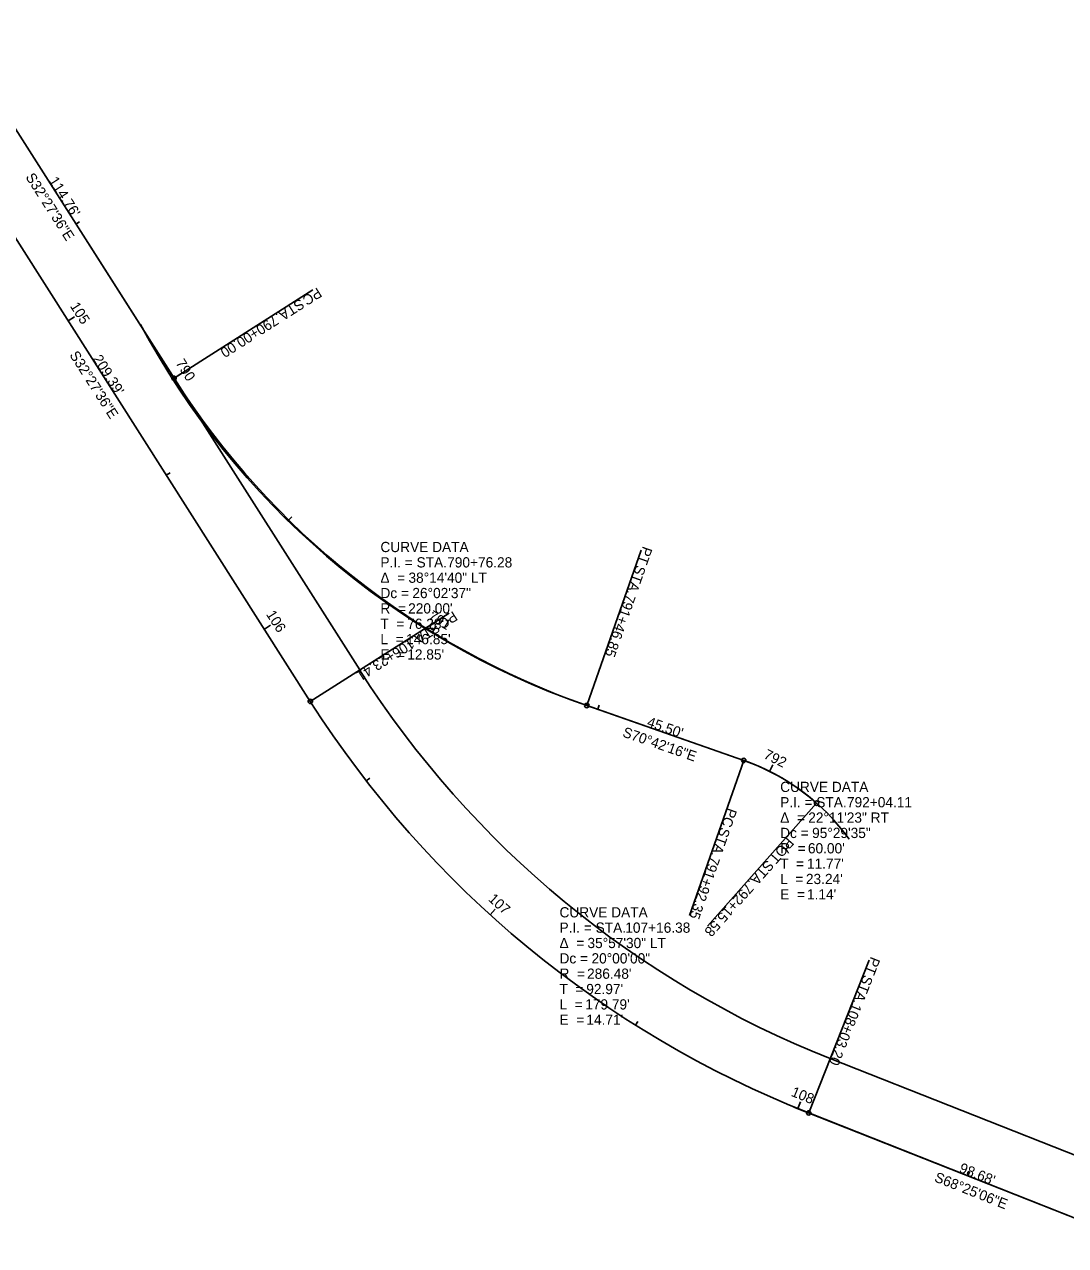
# Model space of a CAD drawing. Extents: x 152040 to 153774, y 329199 to 329827.
# Drawn here: x 152414.2 to 152699, y 329238.4 to 329572.6 of the extents above; entities that cross this region are included whole.
import ezdxf

# ---------------------------------------------------------------- set-up
doc = ezdxf.new("R2010")
doc.units = 0
for name, color, linetype in [('Default', 7, 'Continuous'), ('DR_X_Cells', 7, 'Continuous'), ('GK_Drainage_Nodes', 7, 'Continuous'), ('LT_X_Poles', 7, 'Continuous'), ('PV_X_Walk', 7, 'Continuous'), ('RD_X_Cells', 7, 'Continuous'), ('RD_X_Misc_Items', 7, 'Continuous'), ('SC_Scratch1', 7, 'Continuous'), ('SN_X_Public', 7, 'Continuous'), ('SV_X_Random_Point', 7, 'Continuous'), ('SV_X_Toe_of_Slope', 7, 'Continuous'), ('UT_X_Electric', 7, 'Continuous'), ('UT_X_Electric_Cells', 7, 'Continuous'), ('UT_X_Misc_Cells', 7, 'Continuous'), ('UT_X_Sanitary_Cells', 7, 'Continuous'), ('UT_X_Water_Cells', 7, 'Continuous')]:
    doc.layers.add(name, color=color, linetype=linetype)

msp = doc.modelspace()

# ---------------------------------------------------------------- linework, layer by layer
at = {"layer": 'Default'}
msp.add_arc((152640.75, 329593.8), 220, 212.4601, 250.7046, dxfattribs=at)
at = {"layer": 'LT_X_Poles'}
msp.add_arc((152591.17, 329314.5), 60, 35.7551, 70.7046, dxfattribs=at)
at = {"layer": 'PV_X_Walk'}
for p, q in [((152492.41, 329387.29), (152530.38, 329411.44)), ((152628.76, 329274.65), (152645.31, 329316.5))]:
    msp.add_line(p, q, dxfattribs=at)
for centre in [(152492.41, 329387.29), (152628.76, 329274.65)]:
    msp.add_circle(centre, 0.6, dxfattribs=at)
at = {"layer": 'RD_X_Cells'}
for p, q in [((152428.28, 329517.91), (152429.3, 329518.56)), ((152455.12, 329475.73), (152456.81, 329476.8)), ((152486.5, 329436.94), (152487.34, 329437.79)), ((152525.81, 329406.21), (152526.86, 329407.92)), ((152571.03, 329385.12), (152571.42, 329386.25)), ((152618.04, 329368.14), (152618.93, 329369.93))]:
    msp.add_line(p, q, dxfattribs=at)
at = {"layer": 'RD_X_Misc_Items'}
for p, q in [((152426.18, 329491.42), (152427.86, 329492.49)), ((152453.01, 329449.23), (152454.02, 329449.87)), ((152479.85, 329407.04), (152481.53, 329408.12)), ((152507.7, 329365.55), (152508.65, 329366.28)), ((152541.62, 329328.9), (152542.96, 329330.38)), ((152581.38, 329298.69), (152582.02, 329299.7)), ((152625.79, 329275.85), (152626.54, 329277.7)), ((152672.28, 329257.44), (152672.72, 329258.55))]:
    msp.add_line(p, q, dxfattribs=at)
at = {"layer": 'SV_X_Random_Point'}
msp.add_line((152610.99, 329371.13), (152567.36, 329386.4), dxfattribs=at)
for centre, radius, start, end in [((152640.06, 329594.04), 220, 208.0875, 250.7046), ((152591.17, 329314.5), 60, 48.5148, 70.7046)]:
    msp.add_arc(centre, radius, start, end, dxfattribs=at)
at = {"layer": 'UT_X_Electric'}
for p, q in [((152380.03, 329563.97), (152492.41, 329387.29)), ((152380.03, 329563.97), (152492.41, 329387.29)), ((152624.69, 329276.26), (152720.51, 329238.36)), ((152628.76, 329274.65), (152720.51, 329238.36))]:
    msp.add_line(p, q, dxfattribs=at)
msp.add_arc((152734.13, 329541.05), 286.48, 212.4601, 248.4184, dxfattribs=at)
msp.add_arc((152734.13, 329541.05), 286.48, 212.4601, 248.4184, dxfattribs=at)
at = {"layer": 'UT_X_Electric_Cells'}
for p, q in [((152393.53, 329572.56), (152455.12, 329475.73)), ((152610.99, 329371.13), (152568.05, 329386.16)), ((152610.99, 329371.13), (152568.05, 329386.16)), ((152568.05, 329386.16), (152610.99, 329371.13))]:
    msp.add_line(p, q, dxfattribs=at)
for centre, radius, start, end in [((152640.75, 329593.8), 220, 212.4601, 250.7046), ((152640.75, 329593.8), 220, 212.4601, 250.7046), ((152591.17, 329314.5), 60, 48.5148, 70.7046), ((152591.17, 329314.5), 60, 48.5148, 70.7046)]:
    msp.add_arc(centre, radius, start, end, dxfattribs=at)
at = {"layer": 'UT_X_Sanitary_Cells'}
for p, q in [((152393.53, 329572.56), (152505.91, 329395.88)), ((152634.64, 329289.53), (152726.4, 329253.24))]:
    msp.add_line(p, q, dxfattribs=at)
msp.add_arc((152734.13, 329541.05), 270.48, 212.4601, 248.4184, dxfattribs=at)
at = {"layer": 'UT_X_Water_Cells'}
for p, q in [((152455.12, 329475.73), (152493.09, 329499.88)), ((152568.05, 329386.16), (152582.92, 329428.63)), ((152610.99, 329371.13), (152596.12, 329328.65)), ((152630.91, 329359.44), (152601.1, 329325.73))]:
    msp.add_line(p, q, dxfattribs=at)
for centre in [(152455.12, 329475.73), (152568.05, 329386.16), (152610.99, 329371.13), (152630.91, 329359.44)]:
    msp.add_circle(centre, 0.6, dxfattribs=at)

# ---------------------------------------------------------------- texts
at = {"layer": 'DR_X_Cells'}
for s, p in [('CURVE DATA', (152511.59, 329428.14)), ('P.I. = STA. ', (152511.59, 329423.94)), ('790+76.28', (152529.85, 329423.94)), ('Δ  = ', (152511.59, 329419.74)), ('38°14\'40" LT', (152519.26, 329419.74)), ('Dc = ', (152511.59, 329415.54)), ('26°02\'37"', (152520.32, 329415.54)), ('R  = ', (152511.59, 329411.34)), ("220.00'", (152519.17, 329411.34)), ('T  = ', (152511.59, 329407.14)), ("76.28'", (152518.92, 329407.14)), ('L  = ', (152511.59, 329402.94)), ("146.85'", (152518.63, 329402.94)), ('E  = ', (152511.59, 329398.74)), ("12.85'", (152518.93, 329398.74)), ('CURVE DATA', (152620.95, 329362.49)), ('P.I. = STA. ', (152620.95, 329358.29)), ('792+04.11', (152639.22, 329358.29)), ('Δ  = ', (152620.95, 329354.09)), ('22°11\'23" RT', (152628.63, 329354.09)), ('Dc = ', (152620.95, 329349.89)), ('95°29\'35"', (152629.69, 329349.89)), ('R  = ', (152620.95, 329345.69)), ("60.00'", (152628.54, 329345.69)), ('T  = ', (152620.95, 329341.49)), ("11.77'", (152628.29, 329341.49)), ('L  = ', (152620.95, 329337.29)), ("23.24'", (152627.99, 329337.29)), ('E  = ', (152620.95, 329333.09)), ("1.14'", (152628.29, 329333.09))]:
    msp.add_text(s, height=2.8, dxfattribs=at).set_placement(p)
at = {"layer": 'GK_Drainage_Nodes'}
for s, rotation, p in [("114.76'", 302.4601, (152420.77, 329529.8)), ("45.50'", 340.7046, (152584.29, 329380.52))]:
    msp.add_text(s, height=2.8, rotation=rotation, dxfattribs=at).set_placement(p)
at = {"layer": 'PV_X_Walk'}
for s, rotation, p in [('PC', 212.4601, (152531.49, 329412.11)), (' STA. ', 212.4601, (152527.61, 329409.64)), ('106+23.41', 212.4601, (152519.74, 329404.63)), ('PT', 248.4184, (152645.79, 329317.61)), (' STA. ', 248.4184, (152644.19, 329313.57)), ('108+03.20', 248.4184, (152640.76, 329304.9))]:
    msp.add_text(s, height=2.8, rotation=rotation, dxfattribs=at).set_placement(p)
at = {"layer": 'RD_X_Cells'}
for s, rotation, p in [('790', 302.4601, (152455.43, 329479.89)), ('791', 328.5036, (152524.43, 329409.99)), ('792', 333.3959, (152616.22, 329371.85))]:
    msp.add_text(s, height=2.8, rotation=rotation, dxfattribs=at).set_placement(p)
at = {"layer": 'RD_X_Misc_Items'}
for s, rotation, p in [('105', 302.4601, (152426.56, 329495.47)), ('106', 302.4601, (152480.21, 329411.13)), ('107', 317.7785, (152540.9, 329332.93)), ('108', 337.7785, (152623.73, 329279.39))]:
    msp.add_text(s, height=2.8, rotation=rotation, dxfattribs=at).set_placement(p)
at = {"layer": 'SC_Scratch1'}
for s, p in [('CURVE DATA', (152560.58, 329328.17)), ('P.I. = STA. ', (152560.58, 329323.97)), ('107+16.38', (152578.57, 329323.97)), ('Δ  = ', (152560.58, 329319.77)), ('35°57\'30" LT', (152568.23, 329319.77)), ('Dc = ', (152560.58, 329315.57)), ('20°00\'00"', (152569.33, 329315.57)), ('R  = ', (152560.58, 329311.37)), ("286.48'", (152568.12, 329311.37)), ('T  = ', (152560.58, 329307.17)), ("92.97'", (152567.9, 329307.17)), ('L  = ', (152560.58, 329302.97)), ("179.79'", (152567.62, 329302.97)), ('E  = ', (152560.58, 329298.77)), ("14.71'", (152567.93, 329298.77))]:
    msp.add_text(s, height=2.8, dxfattribs=at).set_placement(p)
at = {"layer": 'SN_X_Public'}
for s, rotation, p in [('S32°27\'36"E', 302.4601, (152414.4, 329530.79)), ('S70°42\'16"E', 340.7046, (152577.61, 329377.73))]:
    msp.add_text(s, height=2.8, rotation=rotation, dxfattribs=at).set_placement(p)
at = {"layer": 'SV_X_Toe_of_Slope'}
for s, rotation, p in [('S32°27\'36"E', 302.4601, (152426.42, 329482.09)), ('S68°25\'06"E', 338.4184, (152662.91, 329255.98))]:
    msp.add_text(s, height=2.8, rotation=rotation, dxfattribs=at).set_placement(p)
at = {"layer": 'UT_X_Misc_Cells'}
for s, rotation, p in [("209.39'", 302.4601, (152432.79, 329481.08)), ("98.68'", 338.4184, (152669.7, 329258.5))]:
    msp.add_text(s, height=2.8, rotation=rotation, dxfattribs=at).set_placement(p)
at = {"layer": 'UT_X_Water_Cells'}
for s, rotation, p in [('PC', 212.4601, (152494.37, 329500.64)), (' STA. ', 212.4601, (152490.5, 329498.18)), ('790+00.00', 212.4601, (152482.53, 329493.11)), ('PT', 250.7046, (152583.41, 329429.91)), (' STA. ', 250.7046, (152581.95, 329425.74)), ('791+46.85', 250.7046, (152578.83, 329416.82)), ('PC', 250.7046, (152606.56, 329358.32)), (' STA. ', 250.7046, (152605.04, 329354)), ('POT', 228.5148, (152622.85, 329350.27)), ('791+92.35', 250.7046, (152601.92, 329345.07)), (' STA. ', 228.5148, (152618.08, 329344.87)), ('792+15.58', 228.5148, (152611.82, 329337.79))]:
    msp.add_text(s, height=2.8, rotation=rotation, dxfattribs=at).set_placement(p)

doc.saveas('drawing.dxf')
